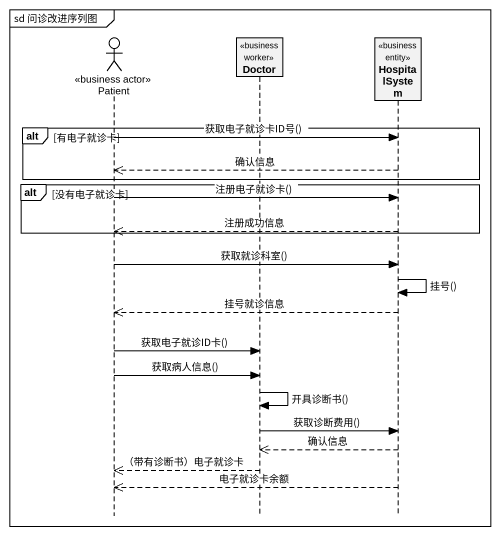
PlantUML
@startuml
mainframe sd 问诊改进序列图
hide footbox
actor Patient <<business actor>>
participant Doctor <<business worker>>
participant HospitalSystem <<business entity>>

alt 有电子就诊卡
  Patient -> HospitalSystem : 获取电子就诊卡ID号()
  HospitalSystem -->> Patient : 确认信息
end
alt 没有电子就诊卡
  Patient -> HospitalSystem : 注册电子就诊卡()
  HospitalSystem -->> Patient : 注册成功信息
end
Patient -> HospitalSystem : 获取就诊科室()
HospitalSystem -> HospitalSystem : 挂号()
HospitalSystem -->> Patient : 挂号就诊信息
Patient -> Doctor : 获取电子就诊ID卡()
Patient -> Doctor : 获取病人信息()
Doctor -> Doctor : 开具诊断书()
Doctor -> HospitalSystem : 获取诊断费用()
HospitalSystem -->> Doctor : 确认信息
Doctor -->> Patient : （带有诊断书）电子就诊卡
HospitalSystem -->> Patient : 电子就诊卡余额
@enduml
